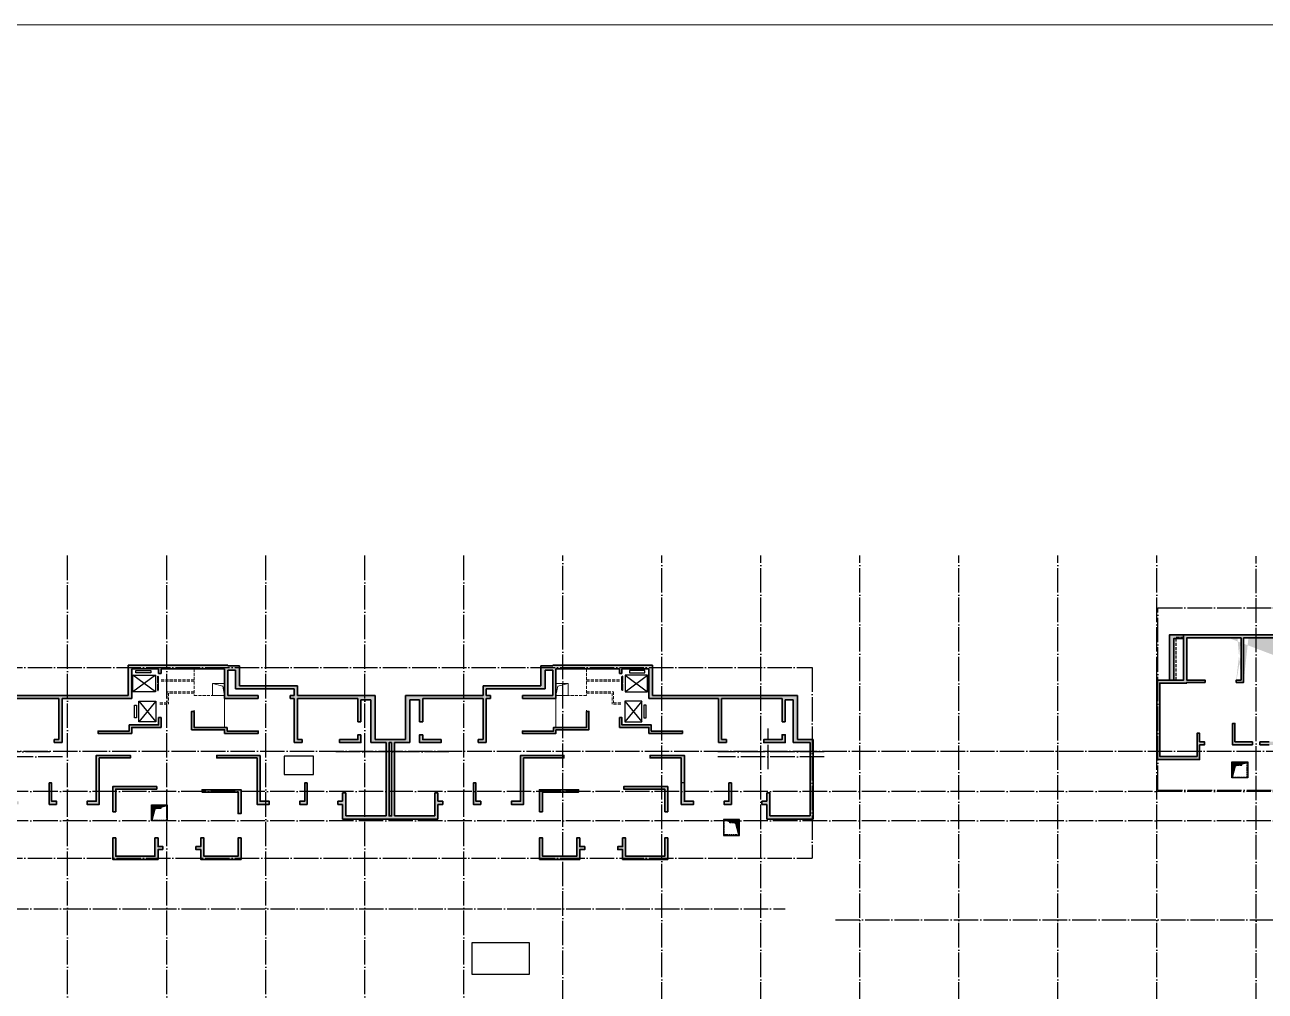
# Model space of a CAD drawing. Extents: x 115549 to 768939, y -502199 to 402497.
# Drawn here: x 521178 to 622633, y -343656 to -264599 of the extents above; entities that cross this region are included whole.
import ezdxf

# ---------------------------------------------------------------- set-up
doc = ezdxf.new("R2010")
doc.units = 0
doc.header["$LTSCALE"] = 1000
doc.header["$MEASUREMENT"] = 0
doc.linetypes.add('__DASH', pattern=[0.35, 0.25, -0.1])
doc.linetypes.add('DOTE', pattern=[2.42, 2, -0.2, 0.02, -0.2])
for name, color, linetype, lineweight in [('_0', 7, 'Continuous', 9), ('主楼剪力墙', 212, 'Continuous', 5), ('剪力墙填充', 192, 'Continuous', 5), ('砼墙', 3, 'Continuous', 35)]:
    doc.layers.add(name, color=color, linetype=linetype, lineweight=lineweight)
for name, color, linetype in [('DOTE', 16, 'DOTE'), ('EVTR', 2, 'Continuous'), ('nuan', 6, 'Continuous'), ('S_CONCWALL', 8, 'Continuous'), ('WINDOW', 4, 'Continuous'), ('地库文字', 7, 'Continuous'), ('给水', 32, 'Continuous')]:
    doc.layers.add(name, color=color, linetype=linetype)

# ---------------------------------------------------------------- blocks, each defined once
blk = doc.blocks.new('zhuloujlqtiangchong')
at = {"layer": '主楼剪力墙'}
h = blk.add_hatch(color=253, dxfattribs=at)
h.dxf.hatch_style = 1
h.paths.add_polyline_path([(1071552, 661670), (1071752, 661670), (1071752, 659420), (1071752, 655670), (1071552, 655670), (1071552, 659420)], flags=16)
h.paths.add_polyline_path([(1069352, 665620), (1068752, 665620), (1066352, 665620), (1065102, 665620), (1064552, 665620), (1064052, 665620), (1061452, 665620), (1060203, 665620), (1059903, 665620), (1059553, 665620), (1059553, 666300), (1059553, 667970), (1058803, 667970), (1057053, 667970), (1056703, 667970), (1054003, 667970), (1052903, 667970), (1051453, 667970), (1051453, 665620), (1051103, 665620), (1049552, 665620), (1046952, 665620), (1046452, 665620), (1046052, 665620), (1044652, 665620), (1043202, 665620), (1042252, 665620), (1041652, 665620), (1041652, 663470), (1041652, 662320), (1041652, 661920), (1039452, 661920), (1039452, 659420), (1039452, 657570), (1039452, 655420), (1042352, 655420), (1042952, 655420), (1042952, 656620), (1043202, 656620), (1043352, 656620), (1043352, 656870), (1043202, 656870), (1042952, 656870), (1042952, 657570), (1042752, 657570), (1042752, 656720), (1042752, 655670), (1042352, 655670), (1039702, 655670), (1039702, 657570), (1039702, 659420), (1039702, 661670), (1041902, 661670), (1041902, 661720), (1042852, 661720), (1043402, 661720), (1043402, 661920), (1042852, 661920), (1041902, 661920), (1041902, 662320), (1041902, 663470), (1041902, 665370), (1042252, 665370), (1043202, 665370), (1044652, 665370), (1046052, 665370), (1046352, 665370), (1046352, 661920), (1045952, 661920), (1045952, 661720), (1046552, 661720), (1046552, 665370), (1046952, 665370), (1049552, 665370), (1051103, 665370), (1051503, 665370), (1051503, 663020), (1051503, 662620), (1049552, 662620), (1049552, 662420), (1051703, 662420), (1051703, 662920), (1054103, 662920), (1054103, 663720), (1053903, 663720), (1053903, 663120), (1051703, 663120), (1051703, 665521), (1051703, 667720), (1052903, 667720), (1054003, 667720), (1056703, 667720), (1057053, 667720), (1058803, 667720), (1059303, 667720), (1059303, 666300), (1059303, 665370), (1059903, 665370), (1060203, 665370), (1061452, 665370), (1064052, 665370), (1064452, 665370), (1064452, 661720), (1065052, 661720), (1065052, 661920), (1064652, 661920), (1064652, 665370), (1065102, 665370), (1066352, 665370), (1068752, 665370), (1069102, 665370), (1069102, 663470), (1069102, 662320), (1069102, 661920), (1068152, 661920), (1067602, 661920), (1067602, 661720), (1068152, 661720), (1069102, 661720), (1069102, 661670), (1071302, 661670), (1071302, 659420), (1071302, 655670), (1070952, 655670), (1069152, 655670), (1068652, 655670), (1068252, 655670), (1068252, 656721), (1068252, 657570), (1068052, 657570), (1068052, 656870), (1067652, 656870), (1067652, 656620), (1068052, 656620), (1068052, 655421), (1068652, 655420), (1069152, 655421), (1070952, 655420), (1071452, 655421), (1071852, 655421), (1072352, 655420), (1074152, 655421), (1074652, 655420), (1075252, 655421), (1075252, 656620), (1075652, 656620), (1075652, 656870), (1075252, 656870), (1075252, 657570), (1075052, 657570), (1075052, 656721), (1075052, 655670), (1074652, 655670), (1074152, 655670), (1072352, 655670), (1072002, 655670), (1072002, 659420), (1072002, 661670), (1074202, 661670), (1074202, 661720), (1075152, 661720), (1075702, 661720), (1075702, 661920), (1075152, 661920), (1074202, 661920), (1074202, 662320), (1074202, 663470), (1074202, 665370), (1074552, 665370), (1076952, 665370), (1078202, 665370), (1078652, 665370), (1078652, 661920), (1078252, 661920), (1078252, 661720), (1078852, 661720), (1078852, 665370), (1079252, 665370), (1081852, 665370), (1083103, 665370), (1083403, 665370), (1084003, 665370), (1084003, 666300), (1084003, 667720), (1084503, 667720), (1086253, 667720), (1086603, 667720), (1089303, 667720), (1090403, 667720), (1091603, 667720), (1091603, 665521), (1091603, 663120), (1089403, 663120), (1089403, 663720), (1089203, 663720), (1089203, 662920), (1091603, 662920), (1091603, 662420), (1093752, 662420), (1093752, 662620), (1091803, 662620), (1091803, 663020), (1091803, 665370), (1092203, 665370), (1093752, 665370), (1096352, 665370), (1096752, 665370), (1096752, 661720), (1097352, 661720), (1097352, 661920), (1096952, 661920), (1096952, 665370), (1097252, 665370), (1098652, 665370), (1100102, 665370), (1101052, 665370), (1101402, 665370), (1101402, 663470), (1101402, 662320), (1101402, 661920), (1100452, 661920), (1099902, 661920), (1099902, 661720), (1100452, 661720), (1101402, 661720), (1101402, 661670), (1103602, 661670), (1103602, 659420), (1103602, 657570), (1103602, 655670), (1103252, 655670), (1100972, 655670), (1100552, 655670), (1100552, 656720), (1100552, 657570), (1100352, 657570), (1100352, 656870), (1100102, 656870), (1099952, 656870), (1099952, 656620), (1100102, 656620), (1100352, 656620), (1100352, 655420), (1103252, 655420), (1103852, 655420), (1103852, 657570), (1103852, 659420), (1103852, 661920), (1101652, 661920), (1101652, 662320), (1101652, 663470), (1101652, 665620), (1100102, 665620), (1098652, 665620), (1097252, 665620), (1096852, 665620), (1096352, 665620), (1093752, 665620), (1092203, 665620), (1091853, 665620), (1091853, 667970), (1090403, 667970), (1089303, 667970), (1086603, 667970), (1086253, 667970), (1084503, 667970), (1083753, 667970), (1083753, 666300), (1083753, 665620), (1083403, 665620), (1083103, 665620), (1081852, 665620), (1079252, 665620), (1078752, 665620), (1078202, 665620), (1076952, 665620), (1074552, 665620), (1073952, 665620), (1073952, 663470), (1073952, 662320), (1073952, 661920), (1071852, 661920), (1071452, 661920), (1069352, 661920), (1069352, 662320), (1069352, 663470)])
h = blk.add_hatch(color=253, dxfattribs=at)
h.dxf.hatch_style = 1
h.paths.add_polyline_path([(1056953, 653371), (1057353, 653371), (1057353, 652821), (1057952, 652820), (1057952, 653070), (1057603, 653070), (1057603, 653621), (1056953, 653621)])
h.paths.add_polyline_path([(1060302, 654570), (1060303, 653070), (1059952, 653070), (1059952, 652820), (1060553, 652821), (1060552, 654570), (1060552, 656370), (1060552, 656620), (1061452, 656620), (1062352, 656620), (1064752, 656620), (1065352, 656620), (1065352, 658370), (1065152, 658370), (1065152, 656870), (1064752, 656870), (1062352, 656870), (1061552, 656870), (1061552, 658170), (1061552, 658370), (1061552, 660020), (1061552, 660620), (1059352, 660620), (1058552, 660620), (1058552, 660420), (1059352, 660420), (1061352, 660420), (1061352, 660020), (1061352, 658370), (1061352, 658170), (1061352, 656870), (1060552, 656870), (1060552, 657670), (1060552, 658270), (1058552, 658270), (1057452, 658270), (1057452, 658070), (1058552, 658070), (1060352, 658070), (1060352, 657670), (1060352, 656870), (1060302, 656870), (1060302, 656370)])
h.paths.add_polyline_path([(1054453, 653621), (1054102, 653621), (1054102, 654271), (1054102, 655120), (1053852, 655120), (1053852, 654420), (1053452, 654420), (1053452, 654170), (1053852, 654170), (1053852, 653371), (1054453, 653371)])
h.paths.add_polyline_path([(1059503, 662920), (1056803, 662920), (1056803, 664220), (1056603, 664220), (1056603, 662720), (1059303, 662720), (1059303, 662420), (1061452, 662420), (1061452, 662620), (1059503, 662620)], flags=17)
h.paths.add_polyline_path([(1047272, 656620), (1047272, 656870), (1046252, 656870), (1045852, 656870), (1045852, 658370), (1045652, 658370), (1045652, 656620), (1046252, 656620)])
h.paths.add_polyline_path([(1047872, 656620), (1047872, 656870), (1048652, 656870), (1048902, 656870), (1049452, 656870), (1049452, 657720), (1049452, 658370), (1049452, 660020), (1049452, 660620), (1051652, 660620), (1051652, 660420), (1049652, 660420), (1049652, 660020), (1049652, 658370), (1049652, 657720), (1049652, 656870), (1050852, 656870), (1050852, 657220), (1050852, 657820), (1053952, 657820), (1053952, 657620), (1051052, 657620), (1051052, 657220), (1051052, 656870), (1051102, 656870), (1051102, 655920), (1051102, 654420), (1051452, 654420), (1051452, 654170), (1050852, 654170), (1050852, 655920), (1050852, 656620), (1049552, 656620), (1048902, 656620), (1048652, 656620)])
edge = h.paths.add_edge_path()
edge.add_line((1046052, 665620), (1044652, 665620))
edge.add_line((1046452, 665620), (1046052, 665620))
edge.add_line((1046952, 665620), (1046452, 665620))
edge.add_line((1049552, 665620), (1046952, 665620))
edge.add_line((1051103, 665620), (1049552, 665620))
edge.add_line((1051453, 665620), (1051103, 665620))
edge.add_line((1051453, 667970), (1051453, 665620))
edge.add_line((1052903, 667970), (1051453, 667970))
edge.add_line((1054003, 667970), (1052903, 667970))
edge.add_line((1056703, 667970), (1054003, 667970))
edge.add_line((1057053, 667970), (1056703, 667970))
edge.add_line((1058803, 667970), (1057053, 667970))
edge.add_line((1059553, 667970), (1058803, 667970))
edge.add_line((1059553, 666300), (1059553, 667970))
edge.add_line((1059553, 665620), (1059553, 666300))
edge.add_line((1059903, 665620), (1059553, 665620))
edge.add_line((1060203, 665620), (1059903, 665620))
edge.add_line((1061452, 665620), (1060203, 665620))
edge.add_line((1064052, 665620), (1061452, 665620))
edge.add_line((1064552, 665620), (1064052, 665620))
edge.add_line((1065102, 665620), (1064552, 665620))
edge.add_line((1066352, 665620), (1065102, 665620))
edge.add_line((1067652, 656870), (1067652, 656620))
edge.add_line((1067602, 661920), (1067602, 661720))
edge.add_line((1065102, 665370), (1066352, 665370))
edge.add_line((1064652, 665370), (1065102, 665370))
edge.add_line((1064652, 661920), (1064652, 665370))
edge.add_line((1065052, 661920), (1064652, 661920))
edge.add_line((1065052, 661720), (1065052, 661920))
edge.add_line((1064452, 661720), (1065052, 661720))
edge.add_line((1064452, 665370), (1064452, 661720))
edge.add_line((1064052, 665370), (1064452, 665370))
edge.add_line((1061452, 665370), (1064052, 665370))
edge.add_line((1060203, 665370), (1061452, 665370))
edge.add_line((1059903, 665370), (1060203, 665370))
edge.add_line((1059303, 665370), (1059903, 665370))
edge.add_line((1059303, 666300), (1059303, 665370))
edge.add_line((1059303, 667720), (1059303, 666300))
edge.add_line((1058803, 667720), (1059303, 667720))
edge.add_line((1057053, 667720), (1058803, 667720))
edge.add_line((1056703, 667720), (1057053, 667720))
edge.add_line((1054003, 667720), (1056703, 667720))
edge.add_line((1052903, 667720), (1054003, 667720))
edge.add_line((1051703, 667720), (1052903, 667720))
edge.add_line((1051703, 665521), (1051703, 667720))
edge.add_line((1051703, 663120), (1051703, 665521))
edge.add_line((1053903, 663120), (1051703, 663120))
edge.add_line((1053903, 663720), (1053903, 663120))
edge.add_line((1054103, 663720), (1053903, 663720))
edge.add_line((1054103, 662920), (1054103, 663720))
edge.add_line((1051703, 662920), (1054103, 662920))
edge.add_line((1051703, 662420), (1051703, 662920))
edge.add_line((1049552, 662420), (1051703, 662420))
edge.add_line((1049552, 662620), (1049552, 662420))
edge.add_line((1051503, 662620), (1049552, 662620))
edge.add_line((1051503, 663020), (1051503, 662620))
edge.add_line((1051503, 665370), (1051503, 663020))
edge.add_line((1051103, 665370), (1051503, 665370))
edge.add_line((1049552, 665370), (1051103, 665370))
edge.add_line((1046952, 665370), (1049552, 665370))
edge.add_line((1046552, 665370), (1046952, 665370))
edge.add_line((1046552, 661720), (1046552, 665370))
edge.add_line((1045952, 661720), (1046552, 661720))
edge.add_line((1045952, 661920), (1045952, 661720))
edge.add_line((1046352, 661920), (1045952, 661920))
edge.add_line((1046352, 665370), (1046352, 661920))
edge.add_line((1046052, 665370), (1046352, 665370))
edge.add_line((1044652, 665370), (1046052, 665370))
h = blk.add_hatch(color=253, dxfattribs=at)
h.dxf.hatch_style = 1
h.paths.add_polyline_path([(1040852, 665320), (1041652, 665321), (1041652, 665620), (1040502, 665620), (1040502, 661920), (1040852, 661920)])
h = blk.add_hatch(color=253, dxfattribs=at)
h.dxf.hatch_style = 1
h.paths.add_polyline_path([(976862, 656801), (976862, 654901), (976862, 654551), (976862, 652701), (976862, 650801), (976662, 650801), (976662, 652701), (976662, 654551), (976662, 654901), (976662, 656801)], flags=16)
h.paths.add_polyline_path([(979412, 657451), (979162, 657451), (979162, 656801), (980562, 656801), (980912, 656801), (980912, 657051), (980562, 657051), (979412, 657051)], flags=17)
h.paths.add_polyline_path([(974362, 657451), (974112, 657451), (974112, 657051), (972962, 657051), (972612, 657051), (972612, 656801), (972962, 656801), (974362, 656801)], flags=17)
h.paths.add_polyline_path([(969962, 651751), (969962, 653501), (969762, 653501), (969762, 652001), (969362, 652001), (969362, 651751)], flags=17)
h.paths.add_polyline_path([(966112, 655751), (963312, 655751), (962562, 655751), (962562, 655551), (963312, 655551), (965862, 655551), (965862, 655151), (965862, 653501), (965862, 652851), (965862, 651751), (966862, 651751), (966862, 652001), (966112, 652001), (966112, 652851), (966112, 653501), (966112, 655151)], flags=17)
h.paths.add_polyline_path([(964562, 651851), (964562, 652351), (964562, 652951), (961362, 652951), (961362, 652751), (964312, 652751), (964312, 652351), (964312, 651851), (964312, 651001), (964562, 651001)], flags=17)
h.paths.add_polyline_path([(961862, 647251), (963962, 647251), (964562, 647251), (964562, 649001), (964312, 649001), (964312, 647501), (963962, 647501), (961862, 647501), (961512, 647501), (961512, 648151), (961512, 649001), (961262, 649001), (961262, 648301), (960862, 648301), (960862, 648051), (961262, 648051), (961262, 647251)])
h.paths.add_polyline_path([(952962, 655151), (952962, 655551), (955512, 655551), (955512, 655751), (952712, 655751), (952712, 655151), (952712, 653501), (952712, 653101), (952712, 652001), (951962, 652001), (951962, 651751), (952962, 651751), (952962, 653101), (952962, 653501)], flags=17)
h.paths.add_polyline_path([(958162, 648051), (958162, 648301), (957762, 648301), (957762, 649001), (957512, 649001), (957512, 648151), (957512, 647501), (957162, 647501), (954662, 647501), (954312, 647501), (954312, 649001), (954062, 649001), (954062, 647251), (954662, 647251), (957162, 647251), (957762, 647251), (957762, 648051)])
h.paths.add_polyline_path([(955612, 657551), (955612, 658051), (958012, 658051), (958012, 658851), (957812, 658851), (957812, 658251), (955412, 658251), (955412, 657751), (952862, 657751), (952862, 657551)], flags=17)
h.paths.add_polyline_path([(963412, 658051), (960712, 658051), (960712, 659351), (960512, 659351), (960512, 657851), (963212, 657851), (963212, 657551), (965962, 657551), (965962, 657751), (963412, 657751)], flags=17)
h.paths.add_polyline_path([(949462, 651751), (949462, 652001), (949062, 652001), (949062, 653501), (948862, 653501), (948862, 651751)], flags=17)
h.paths.add_polyline_path([(946212, 656801), (946212, 657051), (945862, 657051), (944712, 657051), (944712, 657451), (944462, 657451), (944462, 656801), (945862, 656801)], flags=17)
h.paths.add_polyline_path([(984162, 651751), (984162, 652001), (983762, 652001), (983762, 653501), (983562, 653501), (983562, 651751)], flags=17)
h.paths.add_polyline_path([(987662, 655551), (990212, 655551), (990962, 655551), (990962, 655751), (990212, 655751), (987412, 655751), (987412, 655151), (987412, 653501), (987412, 652851), (987412, 652001), (986662, 652001), (986662, 651751), (987662, 651751), (987662, 652851), (987662, 653501), (987662, 655151)], flags=17)
h.paths.add_polyline_path([(988962, 647251), (989793, 647251), (991662, 647251), (992262, 647251), (992262, 648051), (992662, 648051), (992662, 648301), (992262, 648301), (992262, 649001), (992012, 649001), (992012, 648151), (992012, 647501), (991662, 647501), (989793, 647501), (989212, 647501), (989212, 649001), (988962, 649001)])
h.paths.add_polyline_path([(1000812, 655151), (1000812, 655751), (998012, 655751), (998012, 655551), (1000562, 655551), (1000562, 655151), (1000562, 653501), (1000562, 653101), (1000562, 651751), (1001562, 651751), (1001562, 652001), (1000812, 652001), (1000812, 653101), (1000812, 653501)], flags=17)
h.paths.add_polyline_path([(999462, 647251), (999462, 649001), (999212, 649001), (999212, 647501), (998862, 647501), (996362, 647501), (996012, 647501), (996012, 648151), (996012, 649001), (995762, 649001), (995762, 648301), (995362, 648301), (995362, 648051), (995762, 648051), (995762, 647251), (996362, 647251), (998862, 647251)])
h.paths.add_polyline_path([(1000662, 657551), (1000662, 657751), (998112, 657751), (998112, 658251), (995712, 658251), (995712, 658851), (995512, 658851), (995512, 658051), (997912, 658051), (997912, 657551)], flags=17)
h.paths.add_polyline_path([(990312, 657851), (993012, 657851), (993012, 659351), (992812, 659351), (992812, 658051), (990112, 658051), (990112, 657751), (987562, 657751), (987562, 657551), (990312, 657551)], flags=17)
h.paths.add_polyline_path([(1004662, 651751), (1004662, 653501), (1004462, 653501), (1004462, 652001), (1004062, 652001), (1004062, 651751)], flags=17)
h.paths.add_polyline_path([(1007662, 656801), (1009062, 656801), (1009062, 657451), (1008812, 657451), (1008812, 657051), (1007662, 657051), (1007312, 657051), (1007312, 656801)], flags=17)
h.paths.add_polyline_path([(999212, 651151), (999462, 651151), (999462, 651851), (999462, 652601), (999462, 653201), (997762, 653201), (995862, 653201), (995862, 653001), (997762, 653001), (999212, 653001), (999212, 652601), (999212, 651851)], flags=17)
h.paths.add_polyline_path([(989212, 651151), (988962, 651151), (988962, 651851), (988962, 652351), (988962, 652951), (992162, 652951), (992162, 652751), (989212, 652751), (989212, 652351), (989212, 651851)], flags=17)
h.paths.add_polyline_path([(954312, 651151), (954062, 651151), (954062, 651851), (954062, 652601), (954062, 653201), (955762, 653201), (957662, 653201), (957662, 653001), (955762, 653001), (954312, 653001), (954312, 652601), (954312, 651851)], flags=17)
h.paths.add_polyline_path([(942762, 657051), (942162, 657051), (942162, 655451), (942162, 654901), (942162, 654551), (942162, 653101), (942162, 652701), (942162, 650551), (945362, 650551), (945962, 650551), (945962, 651751), (946362, 651751), (946362, 652001), (945962, 652001), (945962, 652701), (945712, 652701), (945712, 651851), (945712, 650801), (945362, 650801), (942412, 650801), (942412, 652701), (942412, 653101), (942412, 654551), (942412, 654901), (942412, 655451), (942412, 656101), (942412, 656801), (942762, 656801), (943662, 656801), (943662, 660301), (944462, 660301), (944462, 658501), (944712, 658501), (944712, 660401), (945462, 660401), (947862, 660401), (949662, 660401), (949662, 657051), (949262, 657051), (949262, 656801), (949912, 656801), (949912, 660401), (950262, 660401), (952862, 660401), (955012, 660401), (955612, 660401), (955612, 662851), (957812, 662851), (957812, 662451), (958012, 662451), (958012, 662851), (960612, 662851), (962712, 662851), (963212, 662851), (963212, 661331), (963212, 660401), (963812, 660401), (964212, 660401), (965962, 660401), (965962, 660651), (964212, 660651), (963812, 660651), (963462, 660651), (963462, 661331), (963462, 662726), (964087, 662726), (964087, 661201), (965962, 661201), (968912, 661201), (968912, 660651), (968562, 660651), (968562, 660401), (968912, 660401), (968912, 656801), (969562, 656801), (969562, 657051), (969162, 657051), (969162, 660401), (970962, 660401), (973362, 660401), (974112, 660401), (974112, 658501), (974362, 658501), (974362, 660301), (975162, 660301), (975162, 656801), (976062, 656801), (976412, 656801), (976412, 654901), (976412, 654551), (976412, 652701), (976412, 650801), (976062, 650801), (973112, 650801), (973112, 651851), (973112, 652701), (972862, 652701), (972862, 652001), (972462, 652001), (972462, 651751), (972862, 651751), (972862, 650551), (976062, 650551), (976562, 650551), (976962, 650551), (977462, 650551), (980662, 650551), (980662, 651751), (981062, 651751), (981062, 652001), (980662, 652001), (980662, 652701), (980412, 652701), (980412, 651851), (980412, 650801), (977462, 650801), (977112, 650801), (977112, 652701), (977112, 654551), (977112, 654901), (977112, 656801), (977462, 656801), (978362, 656801), (978362, 660301), (979162, 660301), (979162, 658501), (979412, 658501), (979412, 660401), (980162, 660401), (982562, 660401), (984362, 660401), (984362, 657051), (983962, 657051), (983962, 656801), (984612, 656801), (984612, 660401), (984962, 660401), (984962, 660651), (984612, 660651), (984612, 661201), (987562, 661201), (989437, 661201), (989437, 662726), (990062, 662726), (990062, 661331), (990062, 660651), (989712, 660651), (989312, 660651), (987562, 660651), (987562, 660401), (989312, 660401), (989712, 660401), (990312, 660401), (990312, 661331), (990312, 662851), (990812, 662851), (992912, 662851), (995512, 662851), (995512, 662451), (995712, 662451), (995712, 662851), (997912, 662851), (997912, 660401), (998512, 660401), (1000662, 660401), (1003262, 660401), (1003612, 660401), (1003612, 656801), (1004262, 656801), (1004262, 657051), (1003862, 657051), (1003862, 660401), (1005662, 660401), (1008062, 660401), (1008812, 660401), (1008812, 658501), (1009062, 658501), (1009062, 660301), (1009712, 660301), (1009712, 656801), (1010762, 656801), (1011112, 656801), (1011112, 656101), (1011112, 655451), (1011112, 654901), (1011112, 654551), (1011112, 653101), (1011112, 652701), (1011112, 650801), (1007812, 650801), (1007812, 651851), (1007812, 652701), (1007562, 652701), (1007562, 652001), (1007162, 652001), (1007162, 651751), (1007562, 651751), (1007562, 650551), (1011362, 650551), (1011362, 652701), (1011362, 653101), (1011362, 654551), (1011362, 654901), (1011362, 655451), (1011362, 657051), (1010762, 657051), (1010062, 657051), (1010062, 660651), (1008962, 660651), (1008062, 660651), (1005662, 660651), (1003762, 660651), (1003262, 660651), (1000662, 660651), (998512, 660651), (998212, 660651), (998212, 663151), (995612, 663151), (992912, 663151), (990812, 663151), (990062, 663151), (990062, 663076), (989087, 663076), (989087, 661451), (987562, 661451), (984362, 661451), (984362, 660651), (982562, 660651), (980162, 660651), (979262, 660651), (978012, 660651), (978012, 657051), (977462, 657051), (976962, 657051), (976562, 657051), (976062, 657051), (975512, 657051), (975512, 660651), (974262, 660651), (973362, 660651), (970962, 660651), (969162, 660651), (969162, 661451), (965962, 661451), (964437, 661451), (964437, 663076), (963462, 663076), (963462, 663151), (962712, 663151), (960612, 663151), (957912, 663151), (955312, 663151), (955312, 660651), (955012, 660651), (952862, 660651), (950262, 660651), (949762, 660651), (947862, 660651), (945462, 660651), (944562, 660651), (943312, 660651), (943312, 657051)])
blk = doc.blocks.new('$DORLIB2D$00000127')
at = {"color": 0}
for points in [[(-0.533, 0.795), (-0.533, 0.69)], [(-0.033, 0.795), (-0.533, 0.795)], [(-0.033, 0.69), (-0.533, 0.69)], [(0.5, 0.5), (-0.5, 0.5)], [(-0.033, 0.795), (-0.033, 0.69)], [(0.533, 0.795), (0.033, 0.795)], [(0.033, 0.795), (0.033, 0.69)], [(0.533, 0.69), (0.033, 0.69)], [(0.533, 0.795), (0.533, 0.69)]]:
    blk.add_lwpolyline(points, dxfattribs=at)
blk = doc.blocks.new('kengyi')
at = {"layer": '给水'}
for p, q in [((2970150, 735418), (2971184, 735418)), ((2970150, 735339), (2970897, 735339)), ((2970150, 735260), (2970610, 735260)), ((2970150, 735180), (2970393, 735180)), ((2970150, 735101), (2970372, 735101)), ((2970150, 735021), (2970351, 735021)), ((2970150, 734942), (2970330, 734942)), ((2970150, 734863), (2970309, 734863)), ((2970150, 734783), (2970288, 734783)), ((2970150, 734704), (2970267, 734704)), ((2970150, 734625), (2970246, 734625)), ((2970150, 734545), (2970225, 734545)), ((2970150, 734466), (2970204, 734466)), ((2970150, 734386), (2970182, 734386))]:
    blk.add_line(p, q, dxfattribs=at)
blk.add_lwpolyline([(2970100, 735514), (2971400, 735514), (2971400, 734214), (2970100, 734214)], close=True, dxfattribs=at)
at = {"layer": '给水', "linetype": '__DASH', "ltscale": 0.5}
blk.add_lwpolyline([(2971350, 735464), (2970150, 735464), (2970150, 734264), (2971350, 734264)], close=True, dxfattribs=at)
at = {"layer": '给水'}
blk.add_lwpolyline([(2970150, 734264), (2970399, 735201), (2971350, 735464)], dxfattribs=at)
at = {"layer": '给水', "linetype": '__DASH', "ltscale": 0.5}
blk.add_lwpolyline([(2970600, 735461), (2970600, 735261), (2970900, 735261), (2970900, 735461)], dxfattribs=at)
blk = doc.blocks.new('gangjinhunningtuqiang')
at = {"layer": '砼墙', "color": 8}
for p, q in [((1042252, 665620), (1041652, 665620)), ((1041652, 665620), (1041652, 663470)), ((1043202, 665620), (1042252, 665620)), ((1044652, 665620), (1043202, 665620)), ((1046052, 665620), (1044652, 665620)), ((1046452, 665620), (1046052, 665620)), ((1046952, 665620), (1046452, 665620)), ((1049552, 665620), (1046952, 665620)), ((1041902, 663470), (1041902, 665370)), ((1041902, 665370), (1042252, 665370)), ((1042252, 665370), (1043202, 665370)), ((1043202, 665370), (1044652, 665370)), ((1044652, 665370), (1046052, 665370)), ((1046052, 665370), (1046352, 665370)), ((1046352, 665370), (1046352, 661920)), ((1046552, 661720), (1046552, 665370)), ((1046552, 665370), (1046952, 665370)), ((1046952, 665370), (1049552, 665370)), ((957912, 663151), (955312, 663151)), ((955312, 663151), (955312, 660651)), ((955612, 660401), (955612, 662851)), ((955612, 662851), (957812, 662851)), ((957812, 662851), (957812, 662451)), ((960612, 663151), (957912, 663151)), ((958012, 662451), (958012, 662851)), ((958012, 662851), (960612, 662851)), ((962712, 663151), (960612, 663151)), ((960612, 662851), (962712, 662851)), ((963462, 663151), (962712, 663151)), ((962712, 662851), (963212, 662851)), ((963212, 662851), (963212, 661331)), ((963462, 663076), (963462, 663151)), ((964437, 663076), (963462, 663076)), ((963462, 661331), (963462, 662726)), ((963462, 662726), (964087, 662726)), ((964087, 662726), (964087, 661201)), ((964437, 661451), (964437, 663076)), ((990062, 663076), (989087, 663076)), ((989087, 663076), (989087, 661451)), ((989437, 661201), (989437, 662726)), ((989437, 662726), (990062, 662726)), ((990812, 663151), (990062, 663151)), ((990062, 663151), (990062, 663076)), ((990062, 662726), (990062, 661331)), ((990312, 661331), (990312, 662851)), ((990312, 662851), (990812, 662851)), ((992912, 663151), (990812, 663151)), ((990812, 662851), (992912, 662851)), ((995612, 663151), (992912, 663151)), ((992912, 662851), (995512, 662851)), ((995512, 662851), (995512, 662451)), ((998212, 663151), (995612, 663151)), ((995712, 662451), (995712, 662851)), ((995712, 662851), (997912, 662851)), ((997912, 662851), (997912, 660401)), ((998212, 660651), (998212, 663151)), ((1041652, 663470), (1041652, 662320)), ((1041902, 662320), (1041902, 663470)), ((957812, 662451), (958012, 662451)), ((995512, 662451), (995712, 662451)), ((1041652, 661920), (1039452, 661920)), ((1039452, 661920), (1039452, 659420)), ((1039702, 659420), (1039702, 661670)), ((1039702, 661670), (1041902, 661670)), ((1041652, 662320), (1041652, 661920)), ((1041902, 661920), (1041902, 662320)), ((1042852, 661920), (1041902, 661920)), ((1041902, 661670), (1041902, 661720)), ((1041902, 661720), (1042852, 661720)), ((1043402, 661920), (1042852, 661920)), ((1042852, 661720), (1043402, 661720)), ((1043402, 661720), (1043402, 661920)), ((1046352, 661920), (1045952, 661920)), ((1045952, 661920), (1045952, 661720)), ((1045952, 661720), (1046552, 661720)), ((947862, 660651), (945462, 660651)), ((949762, 660651), (947862, 660651)), ((950262, 660651), (949762, 660651)), ((952862, 660651), (950262, 660651)), ((955012, 660651), (952862, 660651)), ((955312, 660651), (955012, 660651)), ((963212, 661331), (963212, 660401)), ((963462, 660651), (963462, 661331)), ((963812, 660651), (963462, 660651)), ((964212, 660651), (963812, 660651)), ((964087, 661201), (965962, 661201)), ((965962, 660651), (964212, 660651)), ((965962, 661451), (964437, 661451)), ((969162, 661451), (965962, 661451)), ((965962, 661201), (968912, 661201)), ((965962, 660401), (965962, 660651)), ((968912, 660651), (968562, 660651)), ((968562, 660651), (968562, 660401)), ((968912, 661201), (968912, 660651)), ((969162, 660651), (969162, 661451)), ((970962, 660651), (969162, 660651)), ((973362, 660651), (970962, 660651)), ((974262, 660651), (973362, 660651)), ((975512, 660651), (974262, 660651)), ((975512, 657051), (975512, 660651)), ((979262, 660651), (978012, 660651)), ((978012, 660651), (978012, 657051)), ((980162, 660651), (979262, 660651)), ((982562, 660651), (980162, 660651)), ((984362, 660651), (982562, 660651)), ((987562, 661451), (984362, 661451)), ((984362, 661451), (984362, 660651)), ((984612, 660651), (984612, 661201)), ((984612, 661201), (987562, 661201)), ((984962, 660651), (984612, 660651)), ((984962, 660401), (984962, 660651)), ((989087, 661451), (987562, 661451)), ((987562, 661201), (989437, 661201)), ((989312, 660651), (987562, 660651)), ((987562, 660651), (987562, 660401)), ((989712, 660651), (989312, 660651)), ((990062, 660651), (989712, 660651)), ((990062, 661331), (990062, 660651)), ((990312, 660401), (990312, 661331)), ((998512, 660651), (998212, 660651)), ((1000662, 660651), (998512, 660651)), ((1003262, 660651), (1000662, 660651)), ((1003762, 660651), (1003262, 660651)), ((1005662, 660651), (1003762, 660651)), ((1008062, 660651), (1005662, 660651)), ((1008962, 660651), (1008062, 660651)), ((1010062, 660651), (1008962, 660651)), ((1010062, 657051), (1010062, 660651)), ((945462, 660401), (947862, 660401)), ((947862, 660401), (949662, 660401)), ((949662, 660401), (949662, 657051)), ((949912, 656801), (949912, 660401)), ((949912, 660401), (950262, 660401)), ((950262, 660401), (952862, 660401)), ((952862, 660401), (955012, 660401)), ((955012, 660401), (955612, 660401)), ((963212, 660401), (963812, 660401)), ((963812, 660401), (964212, 660401)), ((964212, 660401), (965962, 660401)), ((968562, 660401), (968912, 660401)), ((968912, 660401), (968912, 656801)), ((969162, 657051), (969162, 660401)), ((969162, 660401), (970962, 660401)), ((970962, 660401), (973362, 660401)), ((973362, 660401), (974112, 660401)), ((974112, 660401), (974112, 658501)), ((974362, 658501), (974362, 660301)), ((974362, 660301), (975162, 660301)), ((975162, 660301), (975162, 656801)), ((978362, 656801), (978362, 660301)), ((978362, 660301), (979162, 660301)), ((979162, 660301), (979162, 658501)), ((979412, 658501), (979412, 660401)), ((979412, 660401), (980162, 660401)), ((980162, 660401), (982562, 660401)), ((982562, 660401), (984362, 660401)), ((984362, 660401), (984362, 657051)), ((984612, 656801), (984612, 660401)), ((984612, 660401), (984962, 660401)), ((987562, 660401), (989312, 660401)), ((989312, 660401), (989712, 660401)), ((989712, 660401), (990312, 660401)), ((997912, 660401), (998512, 660401)), ((998512, 660401), (1000662, 660401)), ((1000662, 660401), (1003262, 660401)), ((1003262, 660401), (1003612, 660401)), ((1003612, 660401), (1003612, 656801)), ((1003862, 657051), (1003862, 660401)), ((1003862, 660401), (1005662, 660401)), ((1005662, 660401), (1008062, 660401)), ((1008062, 660401), (1008812, 660401)), ((1008812, 660401), (1008812, 658501)), ((1009062, 658501), (1009062, 660301)), ((1009062, 660301), (1009712, 660301)), ((1009712, 660301), (1009712, 656801)), ((974112, 658501), (974362, 658501)), ((979162, 658501), (979412, 658501)), ((1008812, 658501), (1009062, 658501)), ((1039452, 659420), (1039452, 657570)), ((1039702, 657570), (1039702, 659420)), ((1039452, 657570), (1039452, 655420)), ((1039702, 655670), (1039702, 657570)), ((1042952, 657570), (1042752, 657570)), ((1042752, 657570), (1042752, 656720)), ((1042952, 656870), (1042952, 657570)), ((949662, 657051), (949262, 657051)), ((949262, 657051), (949262, 656801)), ((949262, 656801), (949912, 656801)), ((968912, 656801), (969562, 656801)), ((969562, 657051), (969162, 657051)), ((969562, 656801), (969562, 657051)), ((975162, 656801), (976062, 656801)), ((976062, 657051), (975512, 657051)), ((976562, 657051), (976062, 657051)), ((976062, 656801), (976412, 656801)), ((976412, 656801), (976412, 654901)), ((976962, 657051), (976562, 657051)), ((977462, 657051), (976962, 657051)), ((977112, 654901), (977112, 656801)), ((977112, 656801), (977462, 656801)), ((978012, 657051), (977462, 657051)), ((977462, 656801), (978362, 656801)), ((984362, 657051), (983962, 657051)), ((983962, 657051), (983962, 656801)), ((983962, 656801), (984612, 656801)), ((1003612, 656801), (1004262, 656801)), ((1004262, 657051), (1003862, 657051)), ((1004262, 656801), (1004262, 657051)), ((1009712, 656801), (1010762, 656801)), ((1010762, 657051), (1010062, 657051)), ((1011362, 657051), (1010762, 657051)), ((1010762, 656801), (1011112, 656801)), ((1011112, 656801), (1011112, 656101)), ((1011362, 655451), (1011362, 657051)), ((1042752, 656720), (1042752, 655670)), ((1043202, 656871), (1042952, 656870)), ((1042952, 656620), (1043202, 656621)), ((1042952, 655420), (1042952, 656620)), ((1043352, 656870), (1043202, 656871)), ((1043202, 656621), (1043352, 656620)), ((1043352, 656620), (1043352, 656870)), ((1047272, 656620), (1047272, 656870)), ((1047872, 656620), (1047872, 656870)), ((1011112, 656101), (1011112, 655451)), ((1011112, 655451), (1011112, 654901)), ((1011362, 654901), (1011362, 655451)), ((1039452, 655420), (1042352, 655420)), ((1042352, 655670), (1039702, 655670)), ((1042752, 655670), (1042352, 655670)), ((1042352, 655420), (1042952, 655420)), ((976412, 654901), (976412, 654551)), ((976412, 654551), (976412, 652701)), ((977112, 654551), (977112, 654901)), ((977112, 652701), (977112, 654551)), ((1011112, 654901), (1011112, 654551)), ((1011112, 654551), (1011112, 653101)), ((1011362, 654551), (1011362, 654901)), ((1011362, 653101), (1011362, 654551)), ((973112, 652701), (972862, 652701)), ((972862, 652701), (972862, 652001)), ((973112, 651851), (973112, 652701)), ((976412, 652701), (976412, 650801)), ((977112, 650801), (977112, 652701)), ((980662, 652701), (980412, 652701)), ((980412, 652701), (980412, 651851)), ((980662, 652001), (980662, 652701)), ((1007812, 652701), (1007562, 652701)), ((1007562, 652701), (1007562, 652001)), ((1007812, 651851), (1007812, 652701)), ((1011112, 653101), (1011112, 652701)), ((1011112, 652701), (1011112, 650801)), ((1011362, 652701), (1011362, 653101)), ((1011362, 650551), (1011362, 652701)), ((972862, 652001), (972462, 652001)), ((972462, 652001), (972462, 651751)), ((972462, 651751), (972862, 651751)), ((972862, 651751), (972862, 650551)), ((973112, 650801), (973112, 651851)), ((980412, 651851), (980412, 650801)), ((981062, 652001), (980662, 652001)), ((980662, 650551), (980662, 651751)), ((980662, 651751), (981062, 651751)), ((981062, 651751), (981062, 652001)), ((1007562, 652001), (1007162, 652001)), ((1007162, 652001), (1007162, 651751)), ((1007162, 651751), (1007562, 651751)), ((1007562, 651751), (1007562, 650551)), ((1007812, 650801), (1007812, 651851)), ((954312, 651151), (954062, 651151)), ((972862, 650551), (976062, 650551)), ((976062, 650801), (973112, 650801)), ((976412, 650801), (976062, 650801)), ((976062, 650551), (976562, 650551)), ((976562, 650551), (976962, 650551)), ((976962, 650551), (977462, 650551)), ((977462, 650801), (977112, 650801)), ((980412, 650801), (977462, 650801)), ((977462, 650551), (980662, 650551)), ((989212, 651151), (988962, 651151)), ((999212, 651151), (999462, 651151)), ((1007562, 650551), (1011362, 650551)), ((1011112, 650801), (1007812, 650801))]:
    blk.add_line(p, q, dxfattribs=at)
for points in [[(1049552, 665620), (1046952, 665620), (1046452, 665620), (1046052, 665620), (1044652, 665620), (1043202, 665620), (1042252, 665620), (1041652, 665620), (1041652, 663470), (1041652, 662320), (1041652, 661920), (1039452, 661920), (1039452, 659420), (1039452, 657570), (1039452, 655420), (1042352, 655420), (1042952, 655420), (1042952, 656620), (1043202, 656621), (1043352, 656620), (1043352, 656870), (1043202, 656871), (1042952, 656870), (1042952, 657570), (1042752, 657570), (1042752, 656720), (1042752, 655670), (1042352, 655670), (1039702, 655670), (1039702, 657570), (1039702, 659420), (1039702, 661670), (1041902, 661670), (1041902, 661720), (1042852, 661720), (1043402, 661720), (1043402, 661920), (1042852, 661920), (1041902, 661920), (1041902, 662320), (1041902, 663470), (1041902, 665370), (1042252, 665370), (1043202, 665370), (1044652, 665370), (1046052, 665370), (1046352, 665370), (1046352, 661920), (1045952, 661920), (1045952, 661720), (1046552, 661720), (1046552, 665370), (1046952, 665370), (1049552, 665370)], [(1040502, 661920), (1040502, 665620), (1041652, 665620)], [(1041652, 665321), (1040852, 665320), (1040852, 661920)], [(1047872, 656620), (1048652, 656620)], [(1048652, 656870), (1047872, 656870)], [(1047272, 656870), (1046252, 656870), (1045852, 656870), (1045852, 658370), (1045652, 658370), (1045652, 656620), (1046252, 656620), (1047272, 656620)], [(954312, 651151), (954312, 651851), (954312, 652601), (954312, 653001), (955762, 653001), (957662, 653001), (957662, 653201), (955762, 653201), (954062, 653201), (954062, 652601), (954062, 651851), (954062, 651151)], [(989212, 651151), (989212, 651851), (989212, 652351), (989212, 652751), (992162, 652751), (992162, 652951), (988962, 652951), (988962, 652351), (988962, 651851), (988962, 651151)], [(999462, 651151), (999462, 651851), (999462, 652601), (999462, 653201), (997762, 653201), (995862, 653201), (995862, 653001), (997762, 653001), (999212, 653001), (999212, 652601), (999212, 651851), (999212, 651151)]]:
    blk.add_lwpolyline(points, dxfattribs=at)
for points in [[(955612, 657551), (955612, 658051), (958012, 658051), (958012, 658851), (957812, 658851), (957812, 658251), (955412, 658251), (955412, 657751), (952862, 657751), (952862, 657551)], [(963412, 658051), (960712, 658051), (960712, 659351), (960512, 659351), (960512, 657851), (963212, 657851), (963212, 657551), (965962, 657551), (965962, 657751), (963412, 657751)], [(990312, 657851), (993012, 657851), (993012, 659351), (992812, 659351), (992812, 658051), (990112, 658051), (990112, 657751), (987562, 657751), (987562, 657551), (990312, 657551)], [(1000662, 657551), (1000662, 657751), (998112, 657751), (998112, 658251), (995712, 658251), (995712, 658851), (995512, 658851), (995512, 658051), (997912, 658051), (997912, 657551)], [(974362, 657451), (974112, 657451), (974112, 657051), (972962, 657051), (972612, 657051), (972612, 656801), (972962, 656801), (974362, 656801)], [(979412, 657451), (979162, 657451), (979162, 656801), (980562, 656801), (980912, 656801), (980912, 657051), (980562, 657051), (979412, 657051)], [(1007662, 656801), (1009062, 656801), (1009062, 657451), (1008812, 657451), (1008812, 657051), (1007662, 657051), (1007312, 657051), (1007312, 656801)], [(976862, 656801), (976862, 654901), (976862, 654551), (976862, 652701), (976862, 650801), (976662, 650801), (976662, 652701), (976662, 654551), (976662, 654901), (976662, 656801)], [(952962, 655151), (952962, 655551), (955512, 655551), (955512, 655751), (952712, 655751), (952712, 655151), (952712, 653501), (952712, 653101), (952712, 652001), (951962, 652001), (951962, 651751), (952962, 651751), (952962, 653101), (952962, 653501)], [(966112, 655751), (963312, 655751), (962562, 655751), (962562, 655551), (963312, 655551), (965862, 655551), (965862, 655151), (965862, 653501), (965862, 652851), (965862, 651751), (966862, 651751), (966862, 652001), (966112, 652001), (966112, 652851), (966112, 653501), (966112, 655151)], [(987662, 655551), (990212, 655551), (990962, 655551), (990962, 655751), (990212, 655751), (987412, 655751), (987412, 655151), (987412, 653501), (987412, 652851), (987412, 652001), (986662, 652001), (986662, 651751), (987662, 651751), (987662, 652851), (987662, 653501), (987662, 655151)], [(1000812, 655151), (1000812, 655751), (998012, 655751), (998012, 655551), (1000562, 655551), (1000562, 655151), (1000562, 653501), (1000562, 653101), (1000562, 651751), (1001562, 651751), (1001562, 652001), (1000812, 652001), (1000812, 653101), (1000812, 653501)], [(949462, 651751), (949462, 652001), (949062, 652001), (949062, 653501), (948862, 653501), (948862, 651751)], [(969962, 651751), (969962, 653501), (969762, 653501), (969762, 652001), (969362, 652001), (969362, 651751)], [(984162, 651751), (984162, 652001), (983762, 652001), (983762, 653501), (983562, 653501), (983562, 651751)], [(1004662, 651751), (1004662, 653501), (1004462, 653501), (1004462, 652001), (1004062, 652001), (1004062, 651751)], [(964562, 651851), (964562, 652351), (964562, 652951), (961362, 652951), (961362, 652751), (964312, 652751), (964312, 652351), (964312, 651851), (964312, 651001), (964562, 651001)], [(958162, 648051), (958162, 648301), (957762, 648301), (957762, 649001), (957512, 649001), (957512, 648151), (957512, 647501), (957162, 647501), (954662, 647501), (954312, 647501), (954312, 649001), (954062, 649001), (954062, 647251), (954662, 647251), (957162, 647251), (957762, 647251), (957762, 648051)], [(961862, 647251), (963962, 647251), (964562, 647251), (964562, 649001), (964312, 649001), (964312, 647501), (963962, 647501), (961862, 647501), (961512, 647501), (961512, 648151), (961512, 649001), (961262, 649001), (961262, 648301), (960862, 648301), (960862, 648051), (961262, 648051), (961262, 647251)], [(988962, 647251), (989793, 647251), (991662, 647251), (992262, 647251), (992262, 648051), (992662, 648051), (992662, 648301), (992262, 648301), (992262, 649001), (992012, 649001), (992012, 648151), (992012, 647501), (991662, 647501), (989793, 647501), (989212, 647501), (989212, 649001), (988962, 649001)], [(999462, 647251), (999462, 649001), (999212, 649001), (999212, 647501), (998862, 647501), (996362, 647501), (996012, 647501), (996012, 648151), (996012, 649001), (995762, 649001), (995762, 648301), (995362, 648301), (995362, 648051), (995762, 648051), (995762, 647251), (996362, 647251), (998862, 647251)]]:
    blk.add_lwpolyline(points, close=True, dxfattribs=at)

msp = doc.modelspace()

# ---------------------------------------------------------------- linework, layer by layer
for p, q in [((534823.3, -322071.9), (534823.3, -322271.9)), ((567323.3, -322071.9), (567323.3, -322271.9))]:
    msp.add_line(p, q)
at = {"layer": '_0', "lineweight": -3}
for p, q in [((571898.3, -317419.4), (570648.3, -317419.4)), ((570648.3, -317419.4), (570648.3, -317616.9)), ((571898.3, -317616.9), (571898.3, -317419.4)), ((570273.3, -319174.4), (572122.7, -317814.4)), ((570273.3, -317814.4), (572122.7, -319174.4)), ((572122.7, -317814.4), (570273.3, -317814.4)), ((570273.3, -317814.4), (570273.3, -319174.4)), ((570648.3, -317616.9), (571898.3, -317616.9)), ((572122.7, -319174.4), (572122.7, -317814.4)), ((570273.3, -319174.4), (572122.7, -319174.4))]:
    msp.add_line(p, q, dxfattribs=at)
at = {"layer": '_0', "color": 0, "linetype": '__DASH'}
for p, q in [((532923.3, -319273.5), (532923.3, -320171.9)), ((569223.3, -319273.5), (569223.3, -320171.9)), ((532223.3, -320171.9), (532923.3, -320171.9)), ((569923.3, -320171.9), (569223.3, -320171.9))]:
    msp.add_line(p, q, dxfattribs=at)
at = {"layer": '_0'}
for p, q in [((537523.3, -320671.9), (537523.3, -318591.9)), ((564623.3, -320671.9), (564623.3, -318591.9)), ((535023.3, -322071.9), (535023.3, -320671.9)), ((537523.3, -320671.9), (537523.3, -322071.9)), ((564623.3, -320671.9), (564623.3, -322071.9)), ((567123.3, -322071.9), (567123.3, -320671.9)), ((537523.3, -322071.9), (535023.3, -322071.9)), ((564623.3, -322071.9), (567123.3, -322071.9))]:
    msp.add_line(p, q, dxfattribs=at)
at = {"layer": '_0', "color": 0, "linetype": '__DASH'}
for points in [[(537523.3, -317271.9), (535023.3, -317271.9), (535023.3, -319471.9), (537523.3, -319471.9)], [(564623.3, -317271.9), (567123.3, -317271.9), (567123.3, -319471.9), (564623.3, -319471.9)]]:
    msp.add_lwpolyline(points, close=True, dxfattribs=at)
for points in [[(535023.3, -318185.2), (532223.3, -318185.2)], [(535023.3, -318285.2), (532223.3, -318285.2)], [(567123.3, -318185.2), (569923.3, -318185.2)], [(567123.3, -318285.2), (569923.3, -318285.2)], [(535023.3, -319173.5), (532823.3, -319173.5), (532823.3, -320071.9), (532223.3, -320071.9)], [(535023.3, -319273.5), (532923.3, -319273.5)], [(567123.3, -319173.5), (569323.3, -319173.5), (569323.3, -320071.9), (569923.3, -320071.9)], [(567123.3, -319273.5), (569223.3, -319273.5)]]:
    msp.add_lwpolyline(points, dxfattribs=at)
at = {"layer": '_0', "color": 0}
for points in [[(537523.3, -319471.9), (536523.3, -319471.9), (536523.3, -318471.9), (537523.3, -318471.9)], [(564623.3, -319471.9), (565623.3, -319471.9), (565623.3, -318471.9), (564623.3, -318471.9)]]:
    msp.add_lwpolyline(points, close=True, dxfattribs=at)
for points in [[(537523.3, -319471.9), (537364.9, -318698.6), (536523.3, -318471.9)], [(564623.3, -319471.9), (564781.8, -318698.6), (565623.3, -318471.9)]]:
    msp.add_lwpolyline(points, dxfattribs=at)
at = {"layer": 'DOTE', "color": 1}
for p, q in [((524683.3, -394721.8), (524683.3, -308021.8)), ((532783.3, -394721.8), (532783.3, -308021.8)), ((540883.3, -394721.8), (540883.3, -308021.8)), ((548983.3, -394721.8), (548983.3, -308021.8)), ((557083.3, -394721.8), (557083.3, -308021.8)), ((565183.3, -402821.8), (565183.3, -308021.8)), ((573283.3, -422356.5), (573283.3, -308021.8)), ((581383.3, -422356.5), (581383.3, -308021.8)), ((589483.3, -422356.5), (589483.3, -308021.8)), ((597583.3, -422356.5), (597583.3, -308021.8)), ((605683.3, -422356.5), (605683.3, -308021.8)), ((613783.3, -422356.5), (613783.3, -308021.8)), ((621883.3, -422411.9), (621883.3, -308077.2)), ((613863.6, -327202.3), (613863.6, -312302.3)), ((613863.6, -312302.3), (678063.6, -312302.3)), ((516573.3, -317171.9), (585573.3, -317171.9)), ((585573.3, -317171.9), (585573.3, -332771.9)), ((225824.4, -324021.8), (681174.4, -324021.8)), ((681174.4, -327321.8), (452683.3, -327321.8)), ((613863.6, -327202.3), (678063.6, -327202.3)), ((681174.4, -329721.8), (452683.3, -329721.8)), ((516573.3, -332771.9), (585573.3, -332771.9)), ((519483.3, -336921.8), (583383.3, -336921.8)), ((587483.3, -337821.8), (681174.4, -337821.8))]:
    msp.add_line(p, q, dxfattribs=at)
at = {"layer": 'DOTE'}
for p, q in [((581973.3, -325496.9), (581973.3, -322171.9)), ((523224.7, -324071.9), (515573.4, -324071.9)), ((524273.3, -324496.9), (519173.4, -324496.9)), ((555873.3, -324071.9), (546273.3, -324071.9)), ((586573.3, -324071.9), (577873.3, -324071.9)), ((586573.3, -324496.9), (577873.3, -324496.9))]:
    msp.add_line(p, q, dxfattribs=at)
at = {"layer": 'EVTR'}
for p, q in [((530248.3, -317419.4), (531498.3, -317419.4)), ((530248.3, -317616.9), (530248.3, -317419.4)), ((531498.3, -317419.4), (531498.3, -317616.9)), ((531873.3, -319174.4), (530023.9, -317814.4)), ((531873.3, -317814.4), (530023.9, -319174.4)), ((530023.9, -317814.4), (531873.3, -317814.4)), ((530023.9, -319174.4), (530023.9, -317814.4)), ((531498.3, -317616.9), (530248.3, -317616.9)), ((531873.3, -317814.4), (531873.3, -319174.4)), ((531873.3, -319174.4), (530023.9, -319174.4)), ((530148.3, -320261.9), (530323.3, -320261.9)), ((530148.3, -321281.9), (530148.3, -320261.9)), ((530323.3, -320261.9), (530323.3, -321281.9)), ((530498.3, -319921.9), (531898.3, -319921.9)), ((530498.3, -321621.9), (530498.3, -319921.9)), ((530498.3, -319921.9), (531898.3, -321621.9)), ((531898.3, -319921.9), (530498.3, -321621.9)), ((531898.3, -319921.9), (531898.3, -321621.9)), ((571648.3, -319921.9), (570248.3, -319921.9)), ((570248.3, -319921.9), (570248.3, -321621.9)), ((571648.3, -319921.9), (570248.3, -321621.9)), ((570248.3, -319921.9), (571648.3, -321621.9)), ((571648.3, -321621.9), (571648.3, -319921.9)), ((571998.3, -320261.9), (571823.3, -320261.9)), ((571823.3, -320261.9), (571823.3, -321281.9)), ((571998.3, -321281.9), (571998.3, -320261.9)), ((530323.3, -321281.9), (530148.3, -321281.9)), ((571823.3, -321281.9), (571998.3, -321281.9)), ((531898.3, -321621.9), (530498.3, -321621.9)), ((570248.3, -321621.9), (571648.3, -321621.9))]:
    msp.add_line(p, q, dxfattribs=at)
at = {"layer": 'nuan', "linetype": '__DASH'}
msp.add_lwpolyline([(615363.6, -314702.3), (615963.6, -314702.3), (615963.6, -318202.3), (615363.6, -318202.3)], close=True, dxfattribs=at)
at = {"layer": 'S_CONCWALL'}
for p, q in [((575123.3, -326621.9), (574923.3, -326621.9)), ((575123.3, -328171.9), (575123.3, -326621.9))]:
    msp.add_line(p, q, dxfattribs=at)
at = {"layer": '剪力墙填充'}
msp.add_lwpolyline([(180539.4, -264598.8), (768939.4, -264598.8), (768939.4, -502198.8), (180539.4, -502198.8)], close=True, dxfattribs=at)
at = {"layer": '地库文字'}
msp.add_lwpolyline([(542382.8, -324431.9), (542382.8, -325931.9), (544782.8, -325931.9), (544782.8, -324431.9)], close=True, dxfattribs=at)
at = {"layer": '地库文字', "color": 142}
msp.add_lwpolyline([(557781.6, -339674.7), (562436, -339674.7), (562436, -342291.1), (557781.6, -342291.1)], close=True, dxfattribs=at)

# ---------------------------------------------------------------- block references
at = {"layer": 'WINDOW', "yscale": 200.0000001583248, "zscale": 1100}
for p, xscale, rotation in [((532223.3, -318471.9), -1100, 89.99999998879424), ((569923.3, -318471.9), 1100, 270.0000000112058)]:
    msp.add_blockref('$DORLIB2D$00000127', p, dxfattribs=dict(at, xscale=xscale, rotation=rotation))
at = {"layer": '砼墙', "color": 3}
msp.add_blockref('zhuloujlqtiangchong', (-425688.9, -980122.8), dxfattribs=at)
at = {"layer": '砼墙'}
msp.add_blockref('gangjinhunningtuqiang', (-425688.9, -980122.8), dxfattribs=at)
at = {"layer": '给水'}
for p in [(-2350186.3, -1060416.4), (-2438566.7, -1063935.9)]:
    msp.add_blockref('kengyi', p, dxfattribs=at)
at = {"layer": '给水', "xscale": -1}
msp.add_blockref('kengyi', (3549733.3, -1065135.9), dxfattribs=at)

doc.saveas('drawing.dxf')
